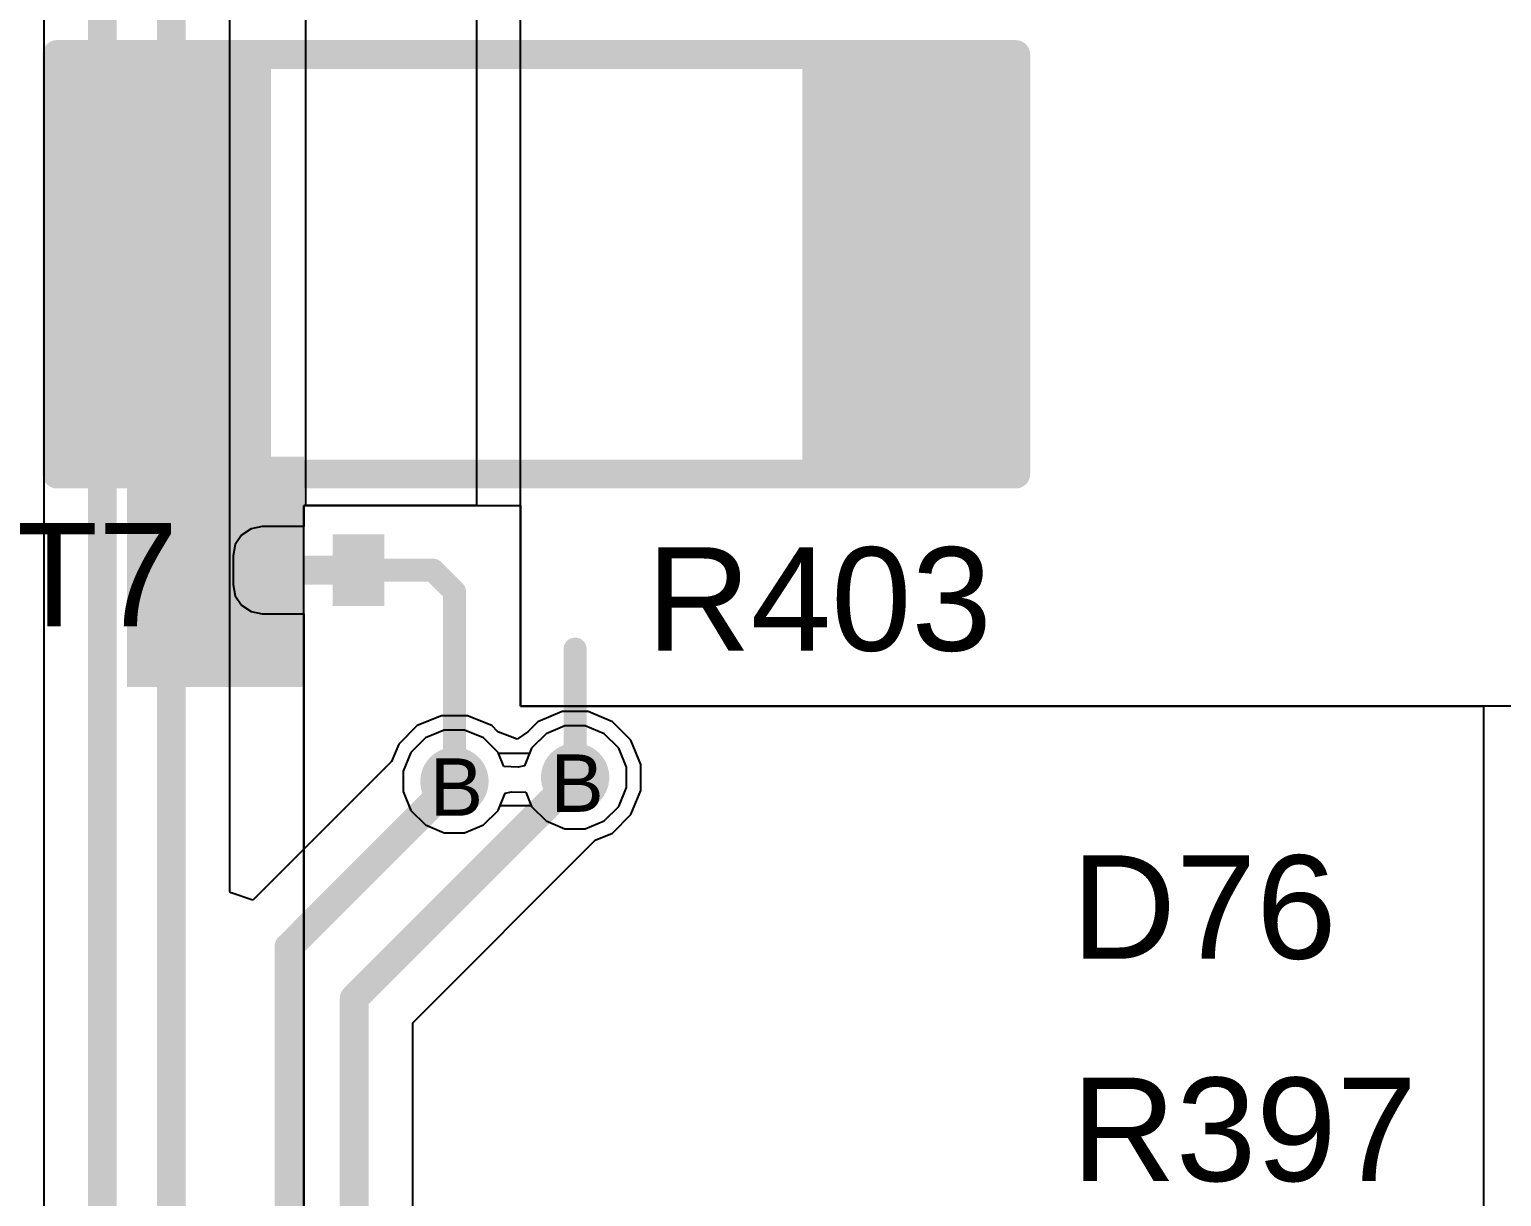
# Model space of a CAD drawing. Header units: inches. Extents: x 0 to 5379, y 0 to 5429.
# Drawn here: x 134.83 to 147.85, y 170.21 to 180.52 of the extents above; entities that cross this region are included whole.
import ezdxf

# ---------------------------------------------------------------- set-up
doc = ezdxf.new("R2010")
doc.units = ezdxf.units.IN
for name, color, linetype in [('Bottom Layer', 5, 'Continuous'), ('Bottom Solder', 6, 'Continuous'), ('Drill Drawing', 1, 'Continuous'), ('GND01', 16, 'Continuous'), ('GND02', 76, 'Continuous'), ('PWR', 156, 'Continuous'), ('SIG 01', 90, 'Continuous'), ('Top Layer', 1, 'Continuous'), ('Top Overlay', 2, 'Continuous'), ('Top Paste', 8, 'Continuous'), ('Top Solder', 216, 'Continuous'), ('Via Holes', 16, 'Continuous')]:
    doc.layers.add(name, color=color, linetype=linetype)
doc.styles.add('Arial', font='', dxfattribs={"height": 0.2})
doc.styles.get('Arial').set_extended_font_data('Arial')

# ---------------------------------------------------------------- blocks, each defined once
blk = doc.blocks.new('RES_2512_368')
at = {"layer": 'Top Layer'}
for points in [[(-4.05, 1.7), (-2.45, 1.7), (-2.45, -1.7), (-4.05, -1.7)], [(2.45, 1.7), (4.05, 1.7), (4.05, -1.7), (2.45, -1.7)]]:
    blk.add_hatch(color=1, dxfattribs=at).paths.add_polyline_path(points)
at = {"layer": 'Top Paste'}
for points in [[(-4.05, 1.7), (-2.45, 1.7), (-2.45, -1.7), (-4.05, -1.7)], [(2.45, 1.7), (4.05, 1.7), (4.05, -1.7), (2.45, -1.7)]]:
    blk.add_hatch(color=8, dxfattribs=at).paths.add_polyline_path(points)
at = {"layer": 'Top Solder'}
for points in [[(-4.152, 1.802), (-2.348, 1.802), (-2.348, -1.802), (-4.152, -1.802)], [(2.348, 1.802), (4.152, 1.802), (4.152, -1.802), (2.348, -1.802)]]:
    blk.add_hatch(color=216, dxfattribs=at).paths.add_polyline_path(points)
at = {"layer": 'Top Overlay'}
for points in [[(-4.242, 1.854, 0.254, 0.254, 0), (4.237, 1.854, 0.254, 0.254, 0)], [(-4.242, -1.854, 0.254, 0.254, 0), (-4.242, 1.854, 0.254, 0.254, 0)], [(4.237, -1.854, 0.254, 0.254, 0), (4.237, 1.854, 0.254, 0.254, 0)], [(-4.242, -1.854, 0.254, 0.254, 0), (4.237, -1.854, 0.254, 0.254, 0)]]:
    blk.add_lwpolyline(points, format="xyseb", dxfattribs=at)
for points in [[(-4.305, 1.854, 0.127, 0.127, 1), (-4.178, 1.854, 0.127, 0.127, 1)], [(-4.305, 1.854, 0.127, 0.127, 1), (-4.178, 1.854, 0.127, 0.127, 1)], [(4.173, 1.854, 0.127, 0.127, 1), (4.3, 1.854, 0.127, 0.127, 1)], [(4.173, 1.854, 0.127, 0.127, 1), (4.3, 1.854, 0.127, 0.127, 1)], [(-4.305, -1.854, 0.127, 0.127, 1), (-4.178, -1.854, 0.127, 0.127, 1)], [(-4.305, -1.854, 0.127, 0.127, 1), (-4.178, -1.854, 0.127, 0.127, 1)], [(4.173, -1.854, 0.127, 0.127, 1), (4.3, -1.854, 0.127, 0.127, 1)], [(4.173, -1.854, 0.127, 0.127, 1), (4.3, -1.854, 0.127, 0.127, 1)]]:
    blk.add_lwpolyline(points, format="xyseb", close=True, dxfattribs=at)
blk = doc.blocks.new('N___T___P___774')
at = {"layer": 'Top Layer'}
for points in [[(-0.699, -0.318), (-0.699, 0.318), (-0.241, 0.318), (-0.241, -0.318)], [(0.241, -0.318), (0.241, 0.318), (0.699, 0.318), (0.699, -0.318)], [(-0.381, -0.127), (0.381, -0.127), (0.381, 0.127), (-0.381, 0.127)]]:
    blk.add_hatch(color=1, dxfattribs=at).paths.add_polyline_path(points)
at = {"layer": 'Top Paste'}
for points in [[(-0.699, -0.318), (-0.699, 0.318), (-0.241, 0.318), (-0.241, -0.318)], [(0.241, -0.318), (0.241, 0.318), (0.699, 0.318), (0.699, -0.318)]]:
    blk.add_hatch(color=8, dxfattribs=at).paths.add_polyline_path(points)

msp = doc.modelspace()

# ---------------------------------------------------------------- hatches: boundary and pattern name
at = {"layer": 'Bottom Layer'}
h = msp.add_hatch(color=5, dxfattribs=at)
edge = h.paths.add_edge_path()
edge.add_arc((138.587, 173.877), 0.2, 0, 360)
h = msp.add_hatch(color=5, dxfattribs=at)
edge = h.paths.add_edge_path()
edge.add_arc((139.654, 173.913), 0.2, 0, 360)
at = {"layer": 'Bottom Solder'}
h = msp.add_hatch(color=6, dxfattribs=at)
edge = h.paths.add_edge_path()
edge.add_arc((138.587, 173.877), 0.302, 0, 360)
h = msp.add_hatch(color=6, dxfattribs=at)
edge = h.paths.add_edge_path()
edge.add_arc((139.654, 173.913), 0.302, 0, 360)
at = {"layer": 'GND01'}
h = msp.add_hatch(color=16, dxfattribs=at)
edge = h.paths.add_edge_path()
edge.add_arc((138.587, 173.877), 0.2, 0, 360)
h = msp.add_hatch(color=16, dxfattribs=at)
edge = h.paths.add_edge_path()
edge.add_arc((139.654, 173.913), 0.2, 0, 360)
at = {"layer": 'GND02'}
h = msp.add_hatch(color=76, dxfattribs=at)
edge = h.paths.add_edge_path()
edge.add_arc((138.587, 173.877), 0.2, 0, 360)
h = msp.add_hatch(color=76, dxfattribs=at)
edge = h.paths.add_edge_path()
edge.add_arc((139.654, 173.913), 0.2, 0, 360)
at = {"layer": 'PWR'}
h = msp.add_hatch(color=156, dxfattribs=at)
edge = h.paths.add_edge_path()
edge.add_arc((138.587, 173.877), 0.2, 0, 360)
h = msp.add_hatch(color=156, dxfattribs=at)
edge = h.paths.add_edge_path()
edge.add_arc((139.654, 173.913), 0.2, 0, 360)
at = {"layer": 'SIG 01'}
h = msp.add_hatch(color=90, dxfattribs=at)
edge = h.paths.add_edge_path()
edge.add_arc((138.587, 173.877), 0.2, 0, 360)
h = msp.add_hatch(color=90, dxfattribs=at)
edge = h.paths.add_edge_path()
edge.add_arc((139.654, 173.913), 0.2, 0, 360)
at = {"layer": 'Top Layer'}
msp.add_hatch(color=1, dxfattribs=at).paths.add_polyline_path([(135.691, 174.712), (137.256, 174.712), (137.256, 176.747), (135.691, 176.747)])
h = msp.add_hatch(color=1, dxfattribs=at)
edge = h.paths.add_edge_path()
edge.add_arc((138.587, 173.877), 0.2, 0, 360)
h = msp.add_hatch(color=1, dxfattribs=at)
edge = h.paths.add_edge_path()
edge.add_arc((139.654, 173.913), 0.2, 0, 360)
at = {"layer": 'Top Solder'}
h = msp.add_hatch(color=216, dxfattribs=at)
edge = h.paths.add_edge_path()
edge.add_arc((138.587, 173.877), 0.302, 0, 360)
h = msp.add_hatch(color=216, dxfattribs=at)
edge = h.paths.add_edge_path()
edge.add_arc((139.654, 173.913), 0.302, 0, 360)
at = {"layer": 'Via Holes'}
h = msp.add_hatch(color=7, dxfattribs=at)
edge = h.paths.add_edge_path()
edge.add_arc((138.587, 173.877), 0.1, 0, 360)
h = msp.add_hatch(color=7, dxfattribs=at)
edge = h.paths.add_edge_path()
edge.add_arc((139.654, 173.913), 0.1, 0, 360)

# ---------------------------------------------------------------- linework, layer by layer
at = {"layer": 'Bottom Layer'}
for p, q in [((138.497, 174.331), (138.33, 174.262)), ((138.677, 174.331), (138.497, 174.331)), ((138.844, 174.262), (138.677, 174.331)), ((139.564, 174.367), (139.397, 174.298)), ((139.744, 174.367), (139.564, 174.367)), ((139.911, 174.298), (139.744, 174.367)), ((138.33, 174.262), (138.202, 174.134)), ((138.972, 174.134), (138.844, 174.262)), ((139.269, 174.17), (139.205, 174.016)), ((139.397, 174.298), (139.269, 174.17)), ((140.039, 174.17), (139.911, 174.298)), ((140.108, 174.003), (140.039, 174.17)), ((138.202, 174.134), (138.133, 173.968)), ((139.024, 174.008), (138.972, 174.134)), ((138.133, 173.968), (138.133, 173.787)), ((139.149, 174.004), (139.024, 174.008)), ((139.205, 174.016), (139.149, 174.004)), ((140.108, 173.822), (140.108, 174.003)), ((138.133, 173.787), (138.202, 173.62)), ((139.036, 173.774), (139.092, 173.785)), ((139.092, 173.785), (139.217, 173.782)), ((139.217, 173.782), (139.269, 173.655)), ((140.039, 173.655), (140.108, 173.822)), ((138.972, 173.62), (139.036, 173.774)), ((139.269, 173.655), (139.397, 173.528)), ((139.911, 173.528), (140.039, 173.655)), ((138.202, 173.62), (138.33, 173.492)), ((138.844, 173.492), (138.972, 173.62)), ((139.397, 173.528), (139.564, 173.459)), ((139.744, 173.459), (139.911, 173.528)), ((138.33, 173.492), (138.497, 173.423)), ((138.497, 173.423), (138.677, 173.423)), ((138.677, 173.423), (138.844, 173.492)), ((139.564, 173.459), (139.744, 173.459))]:
    msp.add_line(p, q, dxfattribs=at)
at = {"layer": 'GND01'}
for p, q in [((138.497, 174.331), (138.33, 174.262)), ((138.677, 174.331), (138.497, 174.331)), ((138.844, 174.262), (138.677, 174.331)), ((139.564, 174.367), (139.397, 174.298)), ((139.744, 174.367), (139.564, 174.367)), ((139.911, 174.298), (139.744, 174.367)), ((138.33, 174.262), (138.202, 174.134)), ((138.972, 174.134), (138.844, 174.262)), ((139.269, 174.17), (139.251, 174.125)), ((139.397, 174.298), (139.269, 174.17)), ((140.039, 174.17), (139.911, 174.298)), ((140.108, 174.003), (140.039, 174.17)), ((138.202, 174.134), (138.133, 173.968)), ((138.976, 174.125), (138.972, 174.134)), ((139.251, 174.125), (138.976, 174.125)), ((138.133, 173.968), (138.133, 173.787)), ((140.108, 173.822), (140.108, 174.003)), ((138.133, 173.787), (138.202, 173.62)), ((140.039, 173.655), (140.108, 173.822)), ((138.972, 173.62), (138.99, 173.664)), ((138.99, 173.664), (139.265, 173.664)), ((139.265, 173.664), (139.269, 173.655)), ((139.269, 173.655), (139.397, 173.528)), ((139.911, 173.528), (140.039, 173.655)), ((138.202, 173.62), (138.33, 173.492)), ((138.844, 173.492), (138.972, 173.62)), ((139.397, 173.528), (139.564, 173.459)), ((139.744, 173.459), (139.911, 173.528)), ((138.33, 173.492), (138.497, 173.423)), ((138.497, 173.423), (138.677, 173.423)), ((138.677, 173.423), (138.844, 173.492)), ((139.564, 173.459), (139.744, 173.459))]:
    msp.add_line(p, q, dxfattribs=at)
at = {"layer": 'GND02'}
for p, q in [((138.497, 174.331), (138.33, 174.262)), ((138.677, 174.331), (138.497, 174.331)), ((138.844, 174.262), (138.677, 174.331)), ((139.564, 174.367), (139.397, 174.298)), ((139.744, 174.367), (139.564, 174.367)), ((139.911, 174.298), (139.744, 174.367)), ((138.33, 174.262), (138.202, 174.134)), ((138.972, 174.134), (138.844, 174.262)), ((139.269, 174.17), (139.251, 174.125)), ((139.397, 174.298), (139.269, 174.17)), ((140.039, 174.17), (139.911, 174.298)), ((140.108, 174.003), (140.039, 174.17)), ((138.202, 174.134), (138.133, 173.968)), ((138.976, 174.125), (138.972, 174.134)), ((139.251, 174.125), (138.976, 174.125)), ((138.133, 173.968), (138.133, 173.787)), ((140.108, 173.822), (140.108, 174.003)), ((138.133, 173.787), (138.202, 173.62)), ((140.039, 173.655), (140.108, 173.822)), ((138.972, 173.62), (138.99, 173.664)), ((138.99, 173.664), (139.265, 173.664)), ((139.265, 173.664), (139.269, 173.655)), ((139.269, 173.655), (139.397, 173.528)), ((139.911, 173.528), (140.039, 173.655)), ((138.202, 173.62), (138.33, 173.492)), ((138.844, 173.492), (138.972, 173.62)), ((139.397, 173.528), (139.564, 173.459)), ((139.744, 173.459), (139.911, 173.528)), ((138.33, 173.492), (138.497, 173.423)), ((138.497, 173.423), (138.677, 173.423)), ((138.677, 173.423), (138.844, 173.492)), ((139.564, 173.459), (139.744, 173.459))]:
    msp.add_line(p, q, dxfattribs=at)
at = {"layer": 'PWR'}
for p, q in [((138.497, 174.331), (138.33, 174.262)), ((138.677, 174.331), (138.497, 174.331)), ((138.844, 174.262), (138.677, 174.331)), ((139.564, 174.367), (139.397, 174.298)), ((139.744, 174.367), (139.564, 174.367)), ((139.911, 174.298), (139.744, 174.367)), ((138.33, 174.262), (138.202, 174.134)), ((138.972, 174.134), (138.844, 174.262)), ((139.269, 174.17), (139.251, 174.125)), ((139.397, 174.298), (139.269, 174.17)), ((140.039, 174.17), (139.911, 174.298)), ((140.108, 174.003), (140.039, 174.17)), ((138.202, 174.134), (138.133, 173.968)), ((138.976, 174.125), (138.972, 174.134)), ((139.251, 174.125), (138.976, 174.125)), ((138.133, 173.968), (138.133, 173.787)), ((140.108, 173.822), (140.108, 174.003)), ((138.133, 173.787), (138.202, 173.62)), ((140.039, 173.655), (140.108, 173.822)), ((138.972, 173.62), (138.99, 173.664)), ((138.99, 173.664), (139.265, 173.664)), ((139.265, 173.664), (139.269, 173.655)), ((139.269, 173.655), (139.397, 173.528)), ((139.911, 173.528), (140.039, 173.655)), ((138.202, 173.62), (138.33, 173.492)), ((138.844, 173.492), (138.972, 173.62)), ((139.397, 173.528), (139.564, 173.459)), ((139.744, 173.459), (139.911, 173.528)), ((138.33, 173.492), (138.497, 173.423)), ((138.497, 173.423), (138.677, 173.423)), ((138.677, 173.423), (138.844, 173.492)), ((139.564, 173.459), (139.744, 173.459))]:
    msp.add_line(p, q, dxfattribs=at)
at = {"layer": 'SIG 01'}
for p, q in [((134.955, 187.861), (134.955, 153.854)), ((136.602, 172.901), (136.602, 187.226)), ((138.472, 174.458), (138.258, 174.37)), ((138.703, 174.458), (138.472, 174.458)), ((138.916, 174.37), (138.703, 174.458)), ((139.538, 174.494), (139.325, 174.405)), ((139.769, 174.494), (139.538, 174.494)), ((139.983, 174.405), (139.769, 174.494)), ((138.258, 174.37), (138.095, 174.206)), ((138.971, 174.314), (138.916, 174.37)), ((139.141, 174.25), (138.971, 174.314)), ((139.236, 174.316), (139.141, 174.25)), ((139.325, 174.405), (139.236, 174.316)), ((140.146, 174.242), (139.983, 174.405)), ((138.095, 174.206), (138.031, 174.054)), ((140.235, 174.028), (140.146, 174.242)), ((138.031, 174.054), (136.805, 172.828)), ((140.235, 173.797), (140.235, 174.028)), ((140.146, 173.584), (140.235, 173.797)), ((139.983, 173.42), (140.146, 173.584)), ((139.831, 173.357), (139.983, 173.42)), ((138.218, 171.745), (139.831, 173.357)), ((136.613, 172.892), (136.602, 172.901)), ((136.805, 172.828), (136.613, 172.892)), ((138.218, 157.475), (138.218, 171.745))]:
    msp.add_line(p, q, dxfattribs=at)
for points in [[(135.473, 153.854, 0.254, 0.254, 0), (135.473, 187.861, 0.254, 0.254, 0)], [(136.084, 154.099, 0.254, 0.254, 0), (136.084, 187.44, 0.254, 0.254, 0)], [(137.7, 171.959, 0.254, 0.254, 0), (139.654, 173.913, 0.254, 0.254, 0)], [(137.123, 172.413, 0.254, 0.254, 0), (138.587, 173.877, 0.254, 0.254, 0)], [(137.123, 155.343, 0.254, 0.254, 0), (137.123, 172.413, 0.254, 0.254, 0)], [(137.7, 155.611, 0.254, 0.254, 0), (137.7, 171.959, 0.254, 0.254, 0)]]:
    msp.add_lwpolyline(points, format="xyseb", dxfattribs=at)
for points in [[(139.59, 173.913, 0.127, 0.127, 1), (139.717, 173.913, 0.127, 0.127, 1)], [(138.524, 173.877, 0.127, 0.127, 1), (138.651, 173.877, 0.127, 0.127, 1)], [(137.059, 172.413, 0.127, 0.127, 1), (137.186, 172.413, 0.127, 0.127, 1)], [(137.059, 172.413, 0.127, 0.127, 1), (137.186, 172.413, 0.127, 0.127, 1)], [(137.637, 171.959, 0.127, 0.127, 1), (137.764, 171.959, 0.127, 0.127, 1)], [(137.637, 171.959, 0.127, 0.127, 1), (137.764, 171.959, 0.127, 0.127, 1)]]:
    msp.add_lwpolyline(points, format="xyseb", close=True, dxfattribs=at)
at = {"layer": 'Top Layer'}
for p, q in [((137.269, 185.979), (137.269, 176.315)), ((138.783, 185.979), (138.783, 176.315)), ((139.171, 174.542), (139.171, 185.979)), ((137.256, 168.881), (137.256, 176.315)), ((137.256, 176.315), (139.171, 176.315)), ((138.221, 176.315), (137.256, 176.315)), ((137.256, 176.315), (137.256, 176.13)), ((137.269, 176.315), (137.256, 176.315)), ((137.256, 176.315), (137.256, 176.315)), ((137.256, 176.315), (137.256, 176.13)), ((138.783, 176.315), (138.221, 176.315)), ((138.221, 176.315), (138.221, 176.315)), ((139.171, 176.315), (139.171, 174.542)), ((136.888, 176.13), (136.789, 176.11)), ((136.888, 176.13), (136.789, 176.11)), ((137.256, 176.13), (136.888, 176.13)), ((137.256, 176.13), (136.888, 176.13)), ((136.705, 176.054), (136.649, 175.97)), ((136.705, 176.054), (136.649, 175.97)), ((136.789, 176.11), (136.705, 176.054)), ((136.789, 176.11), (136.705, 176.054)), ((136.649, 175.97), (136.629, 175.871)), ((136.649, 175.97), (136.629, 175.871)), ((136.629, 175.871), (136.629, 175.617)), ((136.629, 175.871), (136.629, 175.617)), ((136.629, 175.617), (136.649, 175.518)), ((136.629, 175.617), (136.649, 175.518)), ((136.649, 175.518), (136.705, 175.434)), ((136.649, 175.518), (136.705, 175.434)), ((136.705, 175.434), (136.789, 175.378)), ((136.705, 175.434), (136.789, 175.378)), ((136.789, 175.378), (136.888, 175.358)), ((136.789, 175.378), (136.888, 175.358)), ((136.888, 175.358), (137.256, 175.358)), ((136.888, 175.358), (137.256, 175.358)), ((137.256, 175.358), (137.256, 175.172)), ((137.256, 175.358), (137.256, 175.172)), ((137.256, 175.172), (137.256, 168.881)), ((137.256, 175.172), (137.256, 168.881)), ((139.171, 174.542), (147.685, 174.542)), ((152.851, 174.542), (139.171, 174.542)), ((147.685, 174.542), (147.685, 168.881))]:
    msp.add_line(p, q, dxfattribs=at)
for points in [[(137.739, 175.744, 0.203, 0.203, 0), (138.397, 175.744, 0.203, 0.203, 0)], [(138.397, 175.744, 0.203, 0.203, 0), (138.587, 175.554, 0.203, 0.203, 0)], [(138.587, 173.877, 0.203, 0.203, 0), (138.587, 175.554, 0.203, 0.203, 0)], [(139.654, 173.913, 0.203, 0.203, 0), (139.654, 175.046, 0.203, 0.203, 0)]]:
    msp.add_lwpolyline(points, format="xyseb", dxfattribs=at)
for points in [[(137.688, 175.744, 0.102, 0.102, 1), (137.79, 175.744, 0.102, 0.102, 1)], [(138.346, 175.744, 0.102, 0.102, 1), (138.448, 175.744, 0.102, 0.102, 1)], [(138.346, 175.744, 0.102, 0.102, 1), (138.448, 175.744, 0.102, 0.102, 1)], [(138.536, 175.554, 0.102, 0.102, 1), (138.638, 175.554, 0.102, 0.102, 1)], [(138.536, 175.554, 0.102, 0.102, 1), (138.638, 175.554, 0.102, 0.102, 1)], [(139.603, 175.046, 0.102, 0.102, 1), (139.705, 175.046, 0.102, 0.102, 1)], [(138.536, 173.877, 0.102, 0.102, 1), (138.638, 173.877, 0.102, 0.102, 1)], [(139.603, 173.913, 0.102, 0.102, 1), (139.705, 173.913, 0.102, 0.102, 1)]]:
    msp.add_lwpolyline(points, format="xyseb", close=True, dxfattribs=at)

# ---------------------------------------------------------------- block references
msp.add_blockref('RES_2512_368', (139.314, 178.447))
at = {"rotation": 180}
msp.add_blockref('N___T___P___774', (137.269, 175.744), dxfattribs=at)

# ---------------------------------------------------------------- texts
at = {"layer": 'Drill Drawing', "style": 'Arial'}
for p in [(138.367, 173.573), (139.434, 173.608)]:
    msp.add_text('B', height=0.508, dxfattribs=at).set_placement(p)
at = {"layer": 'Top Overlay', "style": 'Arial'}
for s, p in [('NT7', (133.733, 175.247)), ('R403', (140.285, 175.032)), ('D76', (144.044, 172.31)), ('R397', (144.044, 170.345))]:
    msp.add_text(s, height=0.9144, dxfattribs=at).set_placement(p)

doc.saveas('drawing.dxf')
